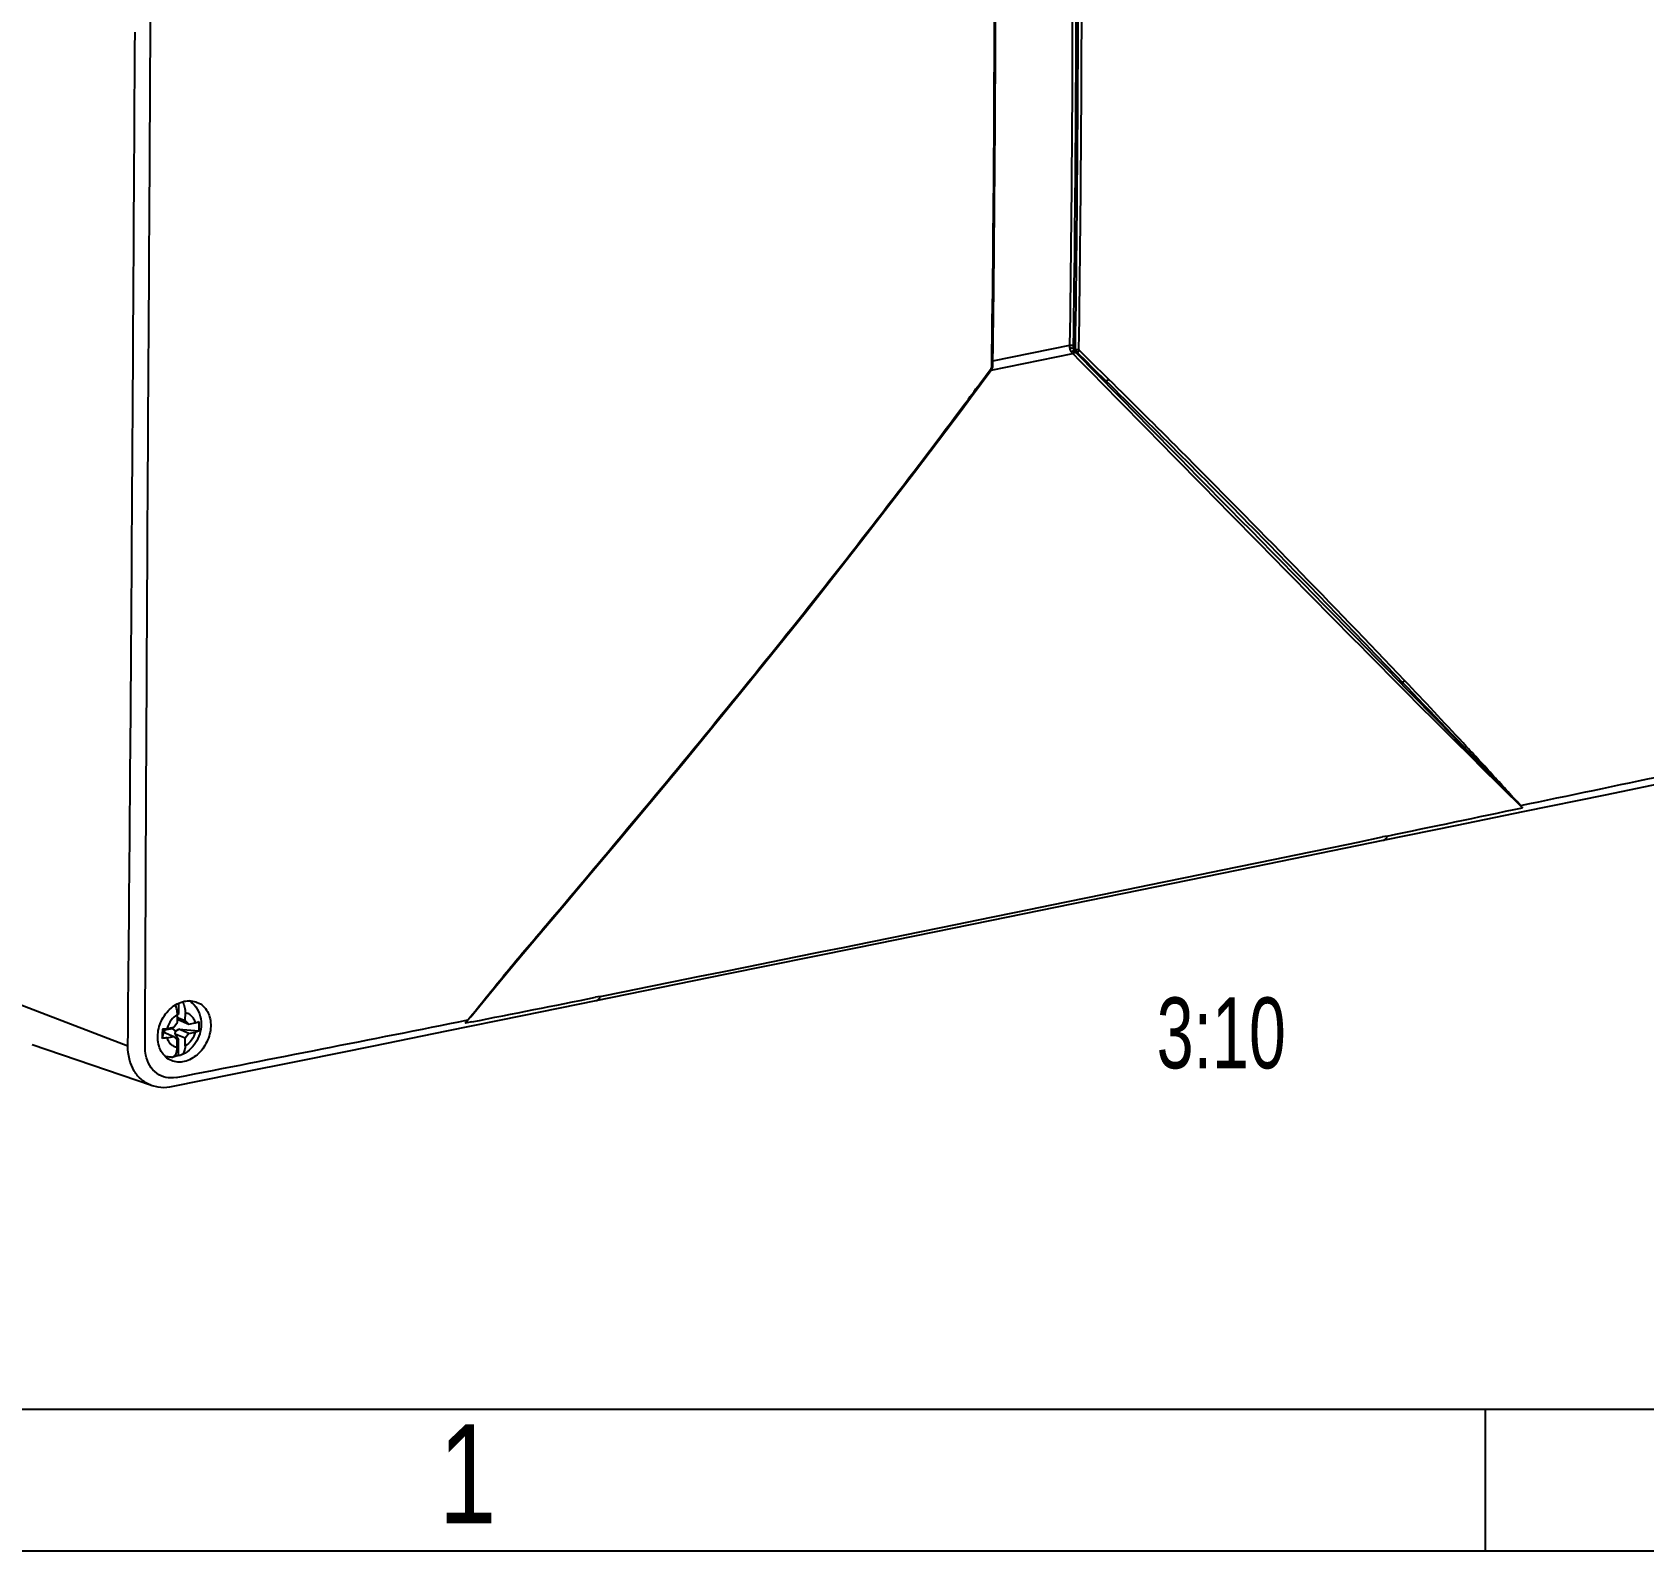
# Model space of a CAD drawing. Header units: millimetres. Extents: x 0 to 594, y 0 to 420.
# Drawn here: x 29.5 to 86.3, y 0 to 53.6 of the extents above; entities that cross this region are included whole.
import ezdxf

# ---------------------------------------------------------------- set-up
doc = ezdxf.new("R2010")
doc.units = ezdxf.units.MM
doc.header["$LTSCALE"] = 32.67
for name, color, linetype in [('DECKEL_ABOX_DXF_CONTINUOUS_LINE', 7, 'CONTINUOUS'), ('M-490-925-01-6274_DXF_FORMAT', 7, 'CONTINUOUS'), ('M-490-925-01-6274_DXF_TEXT', 7, 'CONTINUOUS'), ('SCHRAUBE_D9-DXF_CONTINUOUS_LINE', 7, 'CONTINUOUS')]:
    doc.layers.add(name, color=color, linetype=linetype)
doc.styles.get("Standard").update_dxf_attribs({"font": 'txt', "width": 0.7})
doc.styles.add('TEXTSTYLE_2', font='txt', dxfattribs={"width": 0.785714})

msp = doc.modelspace()

# ---------------------------------------------------------------- linework, layer by layer
at = {"layer": 'DECKEL_ABOX_DXF_CONTINUOUS_LINE', "color": 9, "linetype": 'Continuous'}
for p, q in [((63.27344, 41.65844), (66.15914, 42.24666)), ((63.33645, 41.98943), (66.05728, 42.54404)), ((66.18051, 42.43396), (66.24909, 42.40535)), ((66.20988, 42.3423), (66.28377, 42.31147)), ((63.27344, 41.7163), (63.28086, 41.7263)), ((63.29619, 41.76969), (63.29651, 41.79194)), ((32.82748, 17.80839), (28.47262, 19.47512)), ((44.72487, 18.62033), (44.81644, 18.73424))]:
    msp.add_line(p, q, dxfattribs=at)
at = {"layer": 'DECKEL_ABOX_DXF_CONTINUOUS_LINE', "color": 7, "linetype": 'Continuous'}
for p, q in [((62.54652, 40.68167), (63.30114, 41.69572)), ((63.33302, 41.77758), (63.33384, 41.79138)), ((62.2257, 40.25148), (62.54652, 40.68167)), ((82.04724, 26.08638), (84.94273, 26.67996)), ((77.24924, 25.22368), (77.08418, 25.18952)), ((49.4915, 19.56556), (49.32729, 19.53263)), ((44.82391, 18.72825), (44.91936, 18.84821)), ((44.84061, 18.64295), (44.72487, 18.62033)), ((44.95517, 18.66536), (44.84061, 18.64295)), ((33.66654, 16.42271), (29.45393, 17.85558)), ((33.66741, 16.42241), (33.66654, 16.42271))]:
    msp.add_line(p, q, dxfattribs=at)
for points in [[(63.33384, 41.79139), (63.36984, 44.5181), (63.39907, 47.41095), (63.41912, 50.30768), (63.43001, 53.20822), (63.43172, 56.1125)], [(63.30111, 41.69573), (63.31314, 41.71439), (63.32628, 41.74506), (63.33302, 41.77758)], [(50.09398, 25.01574), (52.35143, 27.72936), (54.59481, 30.46833), (56.71277, 33.1035), (58.70486, 35.63416), (60.57233, 38.05867), (62.2257, 40.25148)], [(84.94273, 26.67996), (87.4318, 27.19109), (89.83844, 27.68606), (92.0246, 28.13639)], [(77.10767, 25.0758), (79.71716, 25.60932), (82.04724, 26.08638)], [(44.92093, 18.84818), (45.55763, 19.62455), (46.395, 20.62994), (47.28165, 21.68051), (48.21209, 22.78038), (49.18341, 23.93148), (50.09399, 25.01574)], [(49.35031, 19.41775), (53.89564, 20.34251), (58.56743, 21.29372), (63.23839, 22.24549), (67.90852, 23.1978), (72.57782, 24.15067), (77.10767, 25.0758)], [(44.08184, 18.34781), (46.74526, 18.88834), (49.35031, 19.41775)], [(34.36106, 16.38229), (36.57458, 16.82876), (38.99645, 17.31804), (41.49888, 17.82438), (44.08184, 18.34781)], [(33.6676, 16.42235), (33.68782, 16.41568), (33.88883, 16.3688), (34.09782, 16.35438), (34.3104, 16.37304), (34.36072, 16.38225)]]:
    msp.add_lwpolyline(points, dxfattribs=at)
at = {"layer": 'DECKEL_ABOX_DXF_CONTINUOUS_LINE', "color": 9, "linetype": 'Continuous'}
for centre, radius, start, end in [((-850.54275, 55.86527), 916.69682, 359.16736185, 0.22810338), ((-850.559, 55.85924), 916.8386, 359.16736186, 0.22810359), ((-845.7261, 55.80497), 912.07362, 359.15821603, 0.23103586), ((-834.40132, 55.7305), 900.87446, 359.15196611, 0.23829267), ((-860.53046, 55.24201), 923.92488, 359.16588537, 0.22373286), ((59.59601, 42.63812), 6.46195, 358.28017, 359.165796), ((51.39515, 27.33516), 20.984, 45.284811, 45.489936), ((59.58306, 42.63205), 6.60042, 358.28017, 359.165796), ((51.74169, 28.02009), 20.35814, 44.495481, 44.709495), ((-651.88501, 573.14914), 890.99521, 323.26903328, 323.38403248), ((-249.83948, -280.22052), 451.727, 44.9344422, 45.3862513), ((-5316.65598, 69.66874), 5349.73484, 359.44456578, 359.63230271), ((-334.59168, 2029.04661), 2045.6063, 281.7492724, 282.04247051), ((-10.41547, 63.50106), 71.10264, 320.9753149, 321.0978453), ((-359.48795, 2043.36816), 2064.61202, 281.00204574, 281.29313901)]:
    msp.add_arc(centre, radius, start, end, dxfattribs=at)
at = {"layer": 'DECKEL_ABOX_DXF_CONTINUOUS_LINE', "color": 7, "linetype": 'Continuous'}
for centre, radius, start, end in [((-118.40243, 971.58052), 966.36992, 281.680875, 281.96982852), ((-942.36705, 4956.39504), 5035.48098, 281.36005908, 281.68047547), ((-141.59499, 970.56231), 970.00452, 281.08814102, 281.35142355)]:
    msp.add_arc(centre, radius, start, end, dxfattribs=at)
at = {"layer": 'DECKEL_ABOX_DXF_CONTINUOUS_LINE', "color": 9, "linetype": 'Continuous'}
for points, knots in [([(33.62891, 53.54795), (33.63826, 55.01076), (33.67723, 60.86647), (33.72228, 66.72214), (33.75576, 71.11501)], [0, 0, 0, 0, 0.2498088, 1, 1, 1, 1]), ([(66.05505, 42.44419), (66.05463, 42.42994), (66.05697, 42.37826), (66.07883, 42.32581), (66.10566, 42.29942)], [0, 0, 0, 0, 0.27476343, 1, 1, 1, 1]), ([(66.05505, 42.44419), (66.0877, 42.45084), (66.13161, 42.44982), (66.17244, 42.43786), (66.18051, 42.43396)], [0, 0, 0, 0, 0.78794106, 1, 1, 1, 1]), ([(66.05728, 42.54404), (66.08993, 42.5507), (66.13359, 42.55031), (66.17465, 42.53954), (66.18278, 42.53596)], [0, 0, 0, 0, 0.78939128, 1, 1, 1, 1]), ([(66.10566, 42.29942), (66.11265, 42.30828), (66.13921, 42.33518), (66.18481, 42.3535), (66.20988, 42.3423)], [0, 0, 0, 0, 0.2912414, 1, 1, 1, 1]), ([(66.15914, 42.24666), (66.16615, 42.2554), (66.19283, 42.28197), (66.23836, 42.29943), (66.26327, 42.28815)], [0, 0, 0, 0, 0.29049078, 1, 1, 1, 1]), ([(66.15914, 42.24666), (68.79378, 39.56501), (72.745, 35.54259), (78.01353, 30.18297), (80.68093, 27.53831), (82.01939, 26.22242)], [0, 0, 0, 0, 0.50021376, 0.75025127, 1, 1, 1, 1]), ([(66.18051, 42.43396), (66.18011, 42.42496), (66.18098, 42.39256), (66.1935, 42.3592), (66.20988, 42.3423)], [0, 0, 0, 0, 0.27678009, 1, 1, 1, 1]), ([(66.24909, 42.4053), (66.25724, 42.4017), (66.29839, 42.39092), (66.34214, 42.39053), (66.37484, 42.39724)], [0, 0, 0, 0, 0.21072284, 1, 1, 1, 1]), ([(66.26327, 42.28815), (67.58063, 40.94738), (72.83708, 35.59646), (78.09726, 30.24915), (82.01939, 26.22242)], [0, 0, 0, 0, 0.25059343, 1, 1, 1, 1]), ([(66.28387, 42.31137), (66.29132, 42.30821), (66.33286, 42.30497), (66.36958, 42.33411), (66.38853, 42.35976)], [0, 0, 0, 0, 0.20226593, 1, 1, 1, 1]), ([(63.28084, 41.72631), (63.28294, 41.72425), (63.28682, 41.72031), (63.29053, 41.71619), (63.29221, 41.71421)], [0, 0, 0, 0, 0.52952762, 1, 1, 1, 1]), ([(63.29221, 41.71421), (63.29528, 41.71058), (63.29942, 41.70577), (63.30248, 41.69756), (63.30113, 41.69573)], [0, 0, 0, 0, 0.67618023, 1, 1, 1, 1]), ([(63.29581, 41.76961), (63.30028, 41.77052), (63.31311, 41.77388), (63.32812, 41.77898), (63.33258, 41.78693)], [0, 0, 0, 0, 0.33362329, 1, 1, 1, 1]), ([(63.33258, 41.78693), (63.33297, 41.78763), (63.3336, 41.78907), (63.33384, 41.79063), (63.33385, 41.79138)], [0, 0, 0, 0, 0.51496895, 1, 1, 1, 1]), ([(67.31436, 41.29652), (67.32182, 41.29334), (67.36339, 41.28998), (67.40023, 41.31909), (67.41919, 41.34475)], [0, 0, 0, 0, 0.2026803, 1, 1, 1, 1]), ([(77.76553, 30.66477), (76.07922, 32.42374), (72.62846, 36.00014), (69.11816, 39.51837), (67.31436, 41.29652)], [0, 0, 0, 0, 0.49032564, 1, 1, 1, 1]), ([(50.07538, 25.04014), (52.16425, 27.53661), (56.29261, 32.54998), (60.26915, 37.68574), (62.20535, 40.28197)], [0, 0, 0, 0, 0.50126177, 1, 1, 1, 1]), ([(62.20536, 40.28197), (62.21154, 40.2759), (62.21859, 40.26844), (62.22798, 40.25451), (62.22571, 40.25147)], [0, 0, 0, 0, 0.69529672, 1, 1, 1, 1]), ([(77.86757, 30.70217), (76.58339, 32.05525), (73.95401, 34.77691), (71.30022, 37.47471), (69.94501, 38.83302)], [0, 0, 0, 0, 0.49295904, 1, 1, 1, 1]), ([(33.43418, 17.7742), (33.44064, 19.23308), (33.46612, 25.07358), (33.49407, 30.91407), (33.51887, 35.29567)], [0, 0, 0, 0, 0.24978638, 1, 1, 1, 1]), ([(77.76553, 30.66477), (77.77281, 30.66134), (77.81134, 30.65495), (77.84867, 30.67932), (77.86756, 30.70218)], [0, 0, 0, 0, 0.21347801, 1, 1, 1, 1]), ([(81.95373, 26.29974), (81.61236, 26.6663), (80.9421, 27.40921), (79.58152, 28.8781), (78.55702, 29.97555), (77.86757, 30.70219)], [0, 0, 0, 0, 0.25017552, 0.49971438, 1, 1, 1, 1]), ([(81.95622, 26.29332), (81.60498, 26.65915), (80.20325, 28.11165), (78.81143, 29.57367), (77.76553, 30.66477)], [0, 0, 0, 0, 0.25123948, 1, 1, 1, 1]), ([(44.91799, 18.84915), (45.34025, 19.37239), (46.17386, 20.42666), (47.91746, 22.47021), (49.21385, 24.01096), (50.07539, 25.04016)], [0, 0, 0, 0, 0.25031988, 0.50030369, 1, 1, 1, 1]), ([(50.07539, 25.04015), (50.08064, 25.03489), (50.0852, 25.02871), (50.09585, 25.01795), (50.09399, 25.01574)], [0, 0, 0, 0, 0.71964885, 1, 1, 1, 1]), ([(77.10767, 25.07581), (77.12286, 25.07889), (77.18961, 25.10492), (77.23053, 25.17236), (77.24924, 25.22368)], [0, 0, 0, 0, 0.22103388, 1, 1, 1, 1]), ([(49.35031, 19.41776), (49.36546, 19.42082), (49.43213, 19.44682), (49.47287, 19.51427), (49.49151, 19.56557)], [0, 0, 0, 0, 0.22076101, 1, 1, 1, 1]), ([(33.66654, 16.42271), (33.54127, 16.46532), (33.2998, 16.60165), (32.92601, 17.04692), (32.82483, 17.50636), (32.82748, 17.80839)], [0, 0, 0, 0, 0.23132422, 0.47198065, 1, 1, 1, 1]), ([(34.53096, 16.70295), (34.41183, 16.67982), (34.16499, 16.67742), (33.82609, 16.83194), (33.57543, 17.11976), (33.4868, 17.36417), (33.46082, 17.49375)], [0, 0, 0, 0, 0.24604166, 0.48439004, 0.73205583, 1, 1, 1, 1])]:
    msp.add_open_spline(points, degree=3, knots=knots, dxfattribs=at)
for points in [[(32.96869, 35.3369), (33.00834, 41.42076), (33.04501, 47.50465), (33.07872, 53.58854)], [(33.5159, 35.29527), (33.55476, 41.37935), (33.59144, 47.46344), (33.62594, 53.54755)], [(66.28377, 42.31147), (66.25996, 42.33484), (66.24878, 42.37199), (66.24909, 42.40535)], [(67.31436, 41.29652), (66.97099, 41.63501), (66.62746, 41.97332), (66.28377, 42.31147)], [(66.38853, 42.35976), (66.37905, 42.36909), (66.37465, 42.38394), (66.37484, 42.39724)], [(67.41918, 41.34475), (67.0758, 41.68326), (66.73225, 42.0216), (66.38853, 42.35976)], [(63.28086, 41.7263), (63.28997, 41.73856), (63.29558, 41.75434), (63.29581, 41.76961)], [(33.46082, 17.49375), (33.44237, 17.58582), (33.43378, 17.6803), (33.43418, 17.7742)]]:
    msp.add_open_spline(points, degree=3, dxfattribs=at)
at = {"layer": 'DECKEL_ABOX_DXF_CONTINUOUS_LINE', "color": 7, "linetype": 'Continuous'}
for points in [[(81.95622, 26.29332), (81.97806, 26.27042), (81.99936, 26.24693), (82.01939, 26.22242)], [(44.72487, 18.62033), (44.76021, 18.65402), (44.79246, 18.69089), (44.82391, 18.72825)]]:
    msp.add_open_spline(points, degree=3, dxfattribs=at)
for points, knots in [([(44.92087, 18.84733), (45.34276, 19.3666), (46.1775, 20.415), (47.91913, 22.45457), (49.21499, 23.99452), (50.07644, 25.02325)], [0, 0, 0, 0, 0.24948462, 0.49966202, 1, 1, 1, 1]), ([(33.88081, 18.14788), (33.88343, 18.33628), (33.97535, 18.71562), (34.31142, 19.16987), (34.78093, 19.43184), (35.13381, 19.41317), (35.27694, 19.35335)], [0, 0, 0, 0, 0.26689256, 0.53428297, 0.78026262, 1, 1, 1, 1]), ([(35.27694, 19.35335), (35.42463, 19.29163), (35.69274, 19.03807), (35.75501, 18.68512), (35.74937, 18.50632)], [0, 0, 0, 0, 0.47224596, 1, 1, 1, 1]), ([(35.74937, 18.50632), (35.74346, 18.31863), (35.64481, 17.94217), (35.31123, 17.49126), (34.85081, 17.22307), (34.50146, 17.23891), (34.36088, 17.29766)], [0, 0, 0, 0, 0.26791365, 0.53723391, 0.78262777, 1, 1, 1, 1]), ([(34.36088, 17.29766), (34.2134, 17.35929), (33.94629, 17.61511), (33.87829, 17.96725), (33.88081, 18.14788)], [0, 0, 0, 0, 0.46943694, 1, 1, 1, 1])]:
    msp.add_open_spline(points, degree=3, knots=knots, dxfattribs=at)
at = {"layer": 'M-490-925-01-6274_DXF_FORMAT', "color": 7, "linetype": 'Continuous'}
msp.add_line((5, 5), (589, 5), dxfattribs=at)
at = {"layer": 'M-490-925-01-6274_DXF_FORMAT', "color": 2, "linetype": 'Continuous'}
for p, q in [((80.70073, 4.99999), (80.70073, -0.00001)), ((0, 0), (594, 0))]:
    msp.add_line(p, q, dxfattribs=at)
at = {"layer": 'SCHRAUBE_D9-DXF_CONTINUOUS_LINE', "color": 7, "linetype": 'Continuous'}
for p, q in [((34.57248, 18.65018), (34.57411, 18.92109)), ((34.62621, 18.73466), (34.57322, 18.77275)), ((34.57335, 18.95276), (34.6194, 18.96215)), ((34.57353, 18.82445), (34.85346, 18.70746)), ((34.6194, 18.96215), (34.57514, 18.92)), ((34.6194, 18.96215), (34.62158, 19.32243)), ((34.85346, 18.70746), (34.85509, 18.97836)), ((34.04208, 18.08331), (34.09892, 18.29782)), ((34.09892, 18.29782), (34.44746, 18.15214)), ((34.11704, 18.3662), (34.11048, 18.29298)), ((34.39802, 18.42348), (34.11704, 18.3662)), ((34.11704, 18.3662), (34.11736, 18.41929)), ((34.21862, 18.43485), (34.44945, 18.48191)), ((34.39802, 18.42348), (34.39831, 18.47148)), ((34.39802, 18.42348), (34.51069, 18.3425)), ((34.44945, 18.48191), (34.57248, 18.65018)), ((34.5012, 18.23662), (34.51069, 18.3425)), ((34.84974, 18.09094), (34.5012, 18.23662)), ((34.5012, 18.23662), (34.6138, 18.03269)), ((34.51069, 18.3425), (34.62423, 18.40489)), ((34.97277, 18.25922), (34.62423, 18.40489)), ((34.62423, 18.40489), (35.33377, 18.3466)), ((34.62621, 18.73466), (34.97476, 18.58898)), ((34.97277, 18.25922), (34.84974, 18.09094)), ((34.85346, 18.70746), (34.97476, 18.58898)), ((34.97277, 18.25922), (35.2036, 18.30627)), ((34.97476, 18.58898), (35.20558, 18.63604)), ((34.21663, 18.10509), (34.44746, 18.15214)), ((34.56876, 18.03367), (34.44746, 18.15214)), ((34.56713, 17.76276), (34.56876, 18.03367)), ((34.5687, 18.02349), (34.6138, 18.03269)), ((34.61047, 17.48055), (34.6138, 18.03269)), ((34.8481, 17.82003), (34.84974, 18.09094))]:
    msp.add_line(p, q, dxfattribs=at)
for centre, radius, start, end in [((34.53285, 18.69), 0.85449, 43.724279, 57.364274), ((34.52128, 18.6785), 0.87079, 41.926179, 43.74461), ((55.93453, 18.10945), 21.89247, 179.64266, 180.068417), ((58.44772, 18.09906), 24.40568, 179.262792, 179.655067), ((33.53971, 18.5194), 1.80236, 354.498536, 359.729437), ((33.50248, 18.52378), 1.83962, 359.598427, 4.757886)]:
    msp.add_arc(centre, radius, start, end, dxfattribs=at)
for points, knots in [([(34.75452, 19.3717), (34.7885, 19.31366), (34.83821, 19.18443), (34.85551, 19.04758), (34.85509, 18.97836)], [0, 0, 0, 0, 0.49282636, 1, 1, 1, 1]), ([(34.57411, 18.92109), (34.57428, 18.94986), (34.56844, 19.06553), (34.53865, 19.18039), (34.50218, 19.25939)], [0, 0, 0, 0, 0.24844758, 1, 1, 1, 1]), ([(35.16915, 19.26034), (35.24991, 19.17043), (35.37595, 18.95234), (35.41383, 18.70529), (35.41308, 18.58157)], [0, 0, 0, 0, 0.49413479, 1, 1, 1, 1]), ([(34.04406, 18.41307), (34.05954, 18.41397), (34.11804, 18.41828), (34.17633, 18.42623), (34.21862, 18.43485)], [0, 0, 0, 0, 0.26424212, 1, 1, 1, 1]), ([(35.41308, 18.58157), (35.41239, 18.46599), (35.37603, 18.23306), (35.22881, 17.91414), (35.0015, 17.65009), (34.80416, 17.5278), (34.69988, 17.48588)], [0, 0, 0, 0, 0.25158033, 0.50498735, 0.75535507, 1, 1, 1, 1]), ([(35.33377, 18.3466), (35.32494, 18.34237), (35.28295, 18.32473), (35.23858, 18.3134), (35.2036, 18.30627)], [0, 0, 0, 0, 0.21512597, 1, 1, 1, 1]), ([(35.20558, 18.63604), (35.21821, 18.63861), (35.26253, 18.64864), (35.30636, 18.66228), (35.33575, 18.67637)], [0, 0, 0, 0, 0.28329302, 1, 1, 1, 1]), ([(34.21663, 18.10509), (34.2032, 18.10235), (34.14546, 18.09188), (34.08695, 18.0859), (34.04208, 18.08331)], [0, 0, 0, 0, 0.23372415, 1, 1, 1, 1]), ([(34.42303, 17.43034), (34.44575, 17.44031), (34.48949, 17.47537), (34.53384, 17.55298), (34.5611, 17.65174), (34.5669, 17.72442), (34.56713, 17.76276)], [0, 0, 0, 0, 0.19613628, 0.42676824, 0.69692573, 1, 1, 1, 1]), ([(34.8481, 17.82003), (34.84787, 17.78112), (34.84257, 17.71555), (34.82024, 17.6291), (34.7902, 17.5645), (34.75065, 17.5148), (34.71704, 17.49278), (34.69988, 17.48588)], [0, 0, 0, 0, 0.30368612, 0.51002994, 0.6940109, 0.85563407, 1, 1, 1, 1]), ([(34.61047, 17.48055), (34.59509, 17.47449), (34.53419, 17.45244), (34.47074, 17.43727), (34.42298, 17.43054)], [0, 0, 0, 0, 0.25517307, 1, 1, 1, 1]), ([(34.69988, 17.48588), (34.68606, 17.48033), (34.65597, 17.47351), (34.62536, 17.47682), (34.61047, 17.48055)], [0, 0, 0, 0, 0.49234375, 1, 1, 1, 1])]:
    msp.add_open_spline(points, degree=3, knots=knots, dxfattribs=at)
at = {"layer": 'SCHRAUBE_D9-DXF_CONTINUOUS_LINE', "color": 9, "linetype": 'Continuous'}
for points, knots in [([(34.57411, 18.92109), (34.48634, 18.87397), (34.33008, 18.72944), (34.24294, 18.53751), (34.21862, 18.43485)], [0, 0, 0, 0, 0.48565203, 1, 1, 1, 1]), ([(35.20558, 18.63604), (35.19438, 18.68107), (35.16219, 18.7664), (35.08257, 18.87377), (34.97767, 18.94885), (34.8962, 18.973), (34.85509, 18.97836)], [0, 0, 0, 0, 0.26790747, 0.51965769, 0.76069746, 1, 1, 1, 1]), ([(35.2036, 18.30627), (35.17928, 18.20361), (35.09213, 18.01168), (34.93587, 17.86715), (34.8481, 17.82003)], [0, 0, 0, 0, 0.51434797, 1, 1, 1, 1]), ([(34.56713, 17.76276), (34.52602, 17.76813), (34.44455, 17.79228), (34.33965, 17.86736), (34.26003, 17.97472), (34.22784, 18.06005), (34.21663, 18.10509)], [0, 0, 0, 0, 0.23930254, 0.48034231, 0.73209253, 1, 1, 1, 1])]:
    msp.add_open_spline(points, degree=3, knots=knots, dxfattribs=at)
at = {"layer": 'SCHRAUBE_D9-DXF_CONTINUOUS_LINE', "color": 7, "linetype": 'Continuous'}
for points in [[(34.36849, 17.41855), (34.29081, 17.41767), (34.21225, 17.42743), (34.13726, 17.44771)], [(34.36848, 17.41856), (34.38708, 17.41876), (34.406, 17.42287), (34.42303, 17.43034)]]:
    msp.add_open_spline(points, degree=3, dxfattribs=at)

# ---------------------------------------------------------------- texts
at = {"layer": 'M-490-925-01-6274_DXF_FORMAT', "color": 5, "linetype": 'Continuous', "insert": (43.79073, 4.46315), "char_height": 3.493164, "width": 2.9941406, "attachment_point": 1, "line_spacing_factor": 0.9, "style": 'TEXTSTYLE_2'}
msp.add_mtext('\\Q0.000018724;1', dxfattribs=at)
at = {"layer": 'M-490-925-01-6274_DXF_TEXT', "color": 5, "linetype": 'Continuous', "insert": (73.67169, 19.52564), "char_height": 2.5, "width": 9.1071429, "attachment_point": 3, "line_spacing_factor": 0.9}
msp.add_mtext('3:10', dxfattribs=at)

doc.saveas('drawing.dxf')
